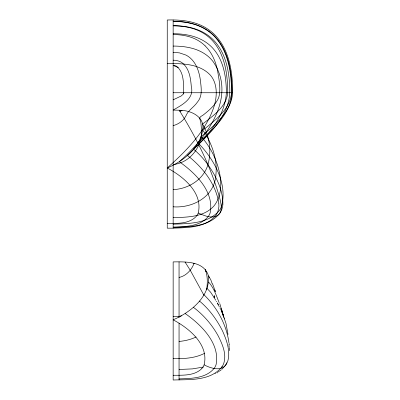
<?xml version="1.0" encoding="UTF-8"?>
<svg xmlns="http://www.w3.org/2000/svg" width="400" height="400" viewBox="0 0 400 400"><rect width="100%" height="100%" fill="white"/><g stroke="black" fill="none" stroke-linecap="round" stroke-linejoin="round"><path stroke-width="0.6" d="M229.505 350.69L229.445 347.54M173.155 20L173.155 228.175L167.25 228.175L167.25 20C180.79 19.6 195.085 20.995 206.78 28.42A45.43 45.43 0 0 1 215.36 35.4C229.01 49.855 232.31 70.72 232.705 89.86C233.24 110.2 215.18 124.63 201.145 136.615C211.215 147.635 217.94 161.99 220.23 176.775A52.795 52.795 0 0 1 220.555 179.61C221.42 188.7 219.87 198.55 214.035 205.845C204.045 217.29 187.125 217.18 173.155 217.665M222.865 204.845C223.09 196.235 220.685 187.76 217.025 180.025A55.56 55.56 0 0 0 216.065 178.015C210.44 167.14 202.955 156.985 193.505 149.165C210.13 133.53 230.085 114.735 229.805 90.085C229.455 72.37 226.185 53.04 213.305 39.88A42.84 42.84 0 0 0 206.615 34.385C196.805 27.85 184.765 25.685 173.155 25.695M222.865 204.915L222.045 208.72A18.67 18.67 0 0 1 219.92 213.105C209.1 226.995 189.155 226.815 173.155 227.41M183.655 93.515L183.68 92.74M173.155 99.845L181.165 96.01L183.3 94.12L183.535 92.74M183.47 93.87L183.755 92.74M183.705 93.4C183.4 84.4 184.45 72.6 176.65 66.315A6.79 6.79 0 0 0 174.795 65.605L173.155 65.43L178.295 67.57M183.745 93.285L183.79 92.74L183.78 93.17M214.18 297.67L214.36 295.68L214.175 297.655L215.72 300.26M206.645 289.835C207.58 283.15 207.81 275.93 205.285 269.58M226.76 362.715C223.46 372.395 210.625 368.42 204.135 364.835A12.595 12.595 0 0 1 201.795 368.595M167.25 223.455C176.865 223.355 188.49 224.175 195.89 216.77A12.595 12.595 0 0 0 198.235 213.01C203.18 192.785 183.15 176.39 167.25 167.99C186.775 150.38 206.74 130.545 214.59 104.73C216.735 96.55 217.25 87.305 213.32 79.555A22.61 22.61 0 0 0 210.01 74.785C199.065 63.52 181.855 63.505 167.25 63.55M204.135 364.835C209.085 344.61 189.05 328.215 173.155 319.815C190.445 312.4 210.585 296.48 208.37 275.585C203.88 261.03 185.455 261.77 173.155 261.905L173.155 380C189.655 379.475 210.91 381.125 222.2 366.525A17.065 17.065 0 0 0 223.9 362.95C226.645 353.65 222.285 344.015 218.145 335.805C211.99 324.725 203.5 314.835 193.34 307.265M167.25 167.99C183.795 160.96 200.935 147.21 202.93 128.185C203.67 116.265 190.74 110.45 180.58 110.325L179.91 111.375C196.655 138.4 211.08 167.275 219.695 197.98C221.075 203.545 223.26 211.51 217.595 215.455C211.33 219.08 204.16 215.525 198.23 213.01M222.2 366.525L221.29 367.835M201.79 368.595C194.39 376 182.77 375.18 173.155 375.28M221.895 369.3L225.82 364.93A18.67 18.67 0 0 0 227.945 360.55C230.36 350.865 226.83 340.7 222.925 331.855A55.56 55.56 0 0 0 221.965 329.84C216.34 318.965 208.865 308.805 199.405 300.99M221.21 369.86L219.35 371.185M218.145 371.935L218.96 371.44M216.985 372.955L217.805 372.47M204.735 353.23C195.085 358.295 183.825 358.845 173.155 358.62M193.85 263.45L194.075 263.34C191.535 270.04 186.25 275.85 179.055 277.47M196.09 336.975C190.78 339.58 184.925 340.93 179.055 341.445M215.045 373.54L215.515 373.325M182.14 110.47L179.91 111.375L179.155 110.225L173.155 110.08C181.7 105.105 194.575 98.705 191.3 86.55C190.64 78.26 189.365 68.695 182.5 63.095A13.75 13.75 0 0 0 179.16 61.22L175.97 60.37L173.155 60.165M173.155 125.645C178.33 124.255 183.16 121.045 185.75 116.26C187.95 110.28 193.91 107.325 197.39 102.15C202.955 95.845 201.1 87.05 200.275 79.49C199.08 71.69 196.475 63.545 190.41 58.135A21.705 21.705 0 0 0 185.835 55.03L179.475 52.88L173.155 52.295M203.37 367.065L192.42 368.885L179.055 369.49M181.54 315.87L179.055 316.385L173.155 316.385M173.155 164.56C191.175 162.71 203.58 144.725 201.285 127.265C201.055 125.16 201.03 122.995 200.455 120.945C199.21 117.915 199.38 117.04 202.745 115.375C209.01 110.475 215.47 105.055 218.72 97.6C221.205 88.635 218.86 78.96 217.465 69.965C215.475 61.08 211.71 52.3 205.115 45.845M173.155 189.62C188.695 188.975 204.455 179.095 208.27 163.405C211.67 150.315 209.305 135.62 202.53 124.065C213.37 115.62 228.355 105.59 227.74 90.09C227.375 72.495 224.37 53.31 211.84 40A41.675 41.675 0 0 0 203.975 33.58C194.835 27.805 183.825 25.835 173.155 25.845M173.155 206.795C193.35 208.37 215.105 196.13 215.945 174.175A60.915 60.915 0 0 0 216.115 171.975C216.745 161.01 213.69 150.15 208.97 140.335M173.155 227.085C185.285 226.66 200.34 226.67 208.53 216.16A14.63 14.63 0 0 0 210.12 213.005C214.62 191.71 195.14 172.775 179.26 161.715C206.05 138.285 237.515 97.415 213.215 61.77A33.82 33.82 0 0 0 207.61 55.945C198.01 48.16 185.18 46.085 173.155 46.07M173.155 228.15C187.755 227.615 205.77 227.765 215.86 215.365A17.085 17.085 0 0 0 218 211.125L218.91 206.85L218.825 203.45M179.055 378.91C191.185 378.485 206.24 378.5 214.43 367.985A14.63 14.63 0 0 0 216.025 364.83C220.515 343.535 201.035 324.6 185.16 313.54M173.155 224.16C188.99 223.595 208.42 223.69 219.45 210.365A18.77 18.77 0 0 0 221.3 207.135C228.155 183.835 213.915 159.035 198.025 142.89C213.39 129.075 232.44 112.435 232 89.91C231.61 71.095 228.33 50.575 214.855 36.41A44.76 44.76 0 0 0 207.91 30.55C197.78 23.62 185.245 21.27 173.155 21.29M173.155 92.74L232.75 92.74M173.155 33.74C185.03 33.725 197.465 35.98 207.205 43.18A39.435 39.435 0 0 1 213.055 48.49C223.73 60.455 226.325 77.245 226.36 92.74C224.925 118.555 204.95 138.485 187.44 155.44C202.595 167.255 215.92 183.835 218.81 203.34M173.155 21.43C184.565 21.42 196.335 23.515 206.115 29.675A44.54 44.54 0 0 1 214.53 36.52C227.915 50.695 231.145 71.15 231.535 89.915C232.125 107.96 215.315 120.15 202.755 130.34L205.79 134.125L208.93 140.25M173.155 34.585C182.27 34.57 191.675 36.305 199.435 41.31A35.6 35.6 0 0 1 205.115 45.845M179.155 110.225L180.58 110.325M203.925 294.715C217.005 307.405 226.515 324.51 228.94 342.735M207.045 288.44L210.54 292.135L214.175 297.655M208.655 282.165C213.745 287.685 216.145 295.13 218.89 301.995M208.43 275.89L210.765 279.72L212.3 284.005M209.235 276.925L209.55 277.345M185.055 262.05L190.225 270.215L203.875 295.135M217.375 303.22L219.285 306.715M217.41 302.88L217.645 303.305M216.305 301.28L216.6 301.83M217.91 303.78L218.395 304.675M220.43 308.505L222.13 312.275M219.845 307.905L219.96 308.16M222.35 312.79L225.98 323.375L228 334.445M221.745 312.355L221.87 312.655M212.57 283.885L214.375 288.75M193.78 263.275L193.925 263.63M205.325 269.81L205.865 271.68M219.785 303.595L222.36 312.345M214.705 289.745L215.35 291.64L214.55 289.27M222.005 311.22L221.23 308.83L222.935 314.14M219.025 302.415L219.16 302.84M222.4 312.44L223.955 317.57M221.44 309.49L222.17 311.86M224.22 318.58L224.325 318.975M222.355 312.525L222.91 314.685L222.205 311.69M222.975 314.935L223.085 315.395L222.44 312.67M222.125 311.34L222.72 313.92M229.11 343.41L229.26 344.595M228.995 344.59L229.1 346.875M179.055 261.905L179.055 317.515M179.055 323.245L179.055 380"/></g></svg>
